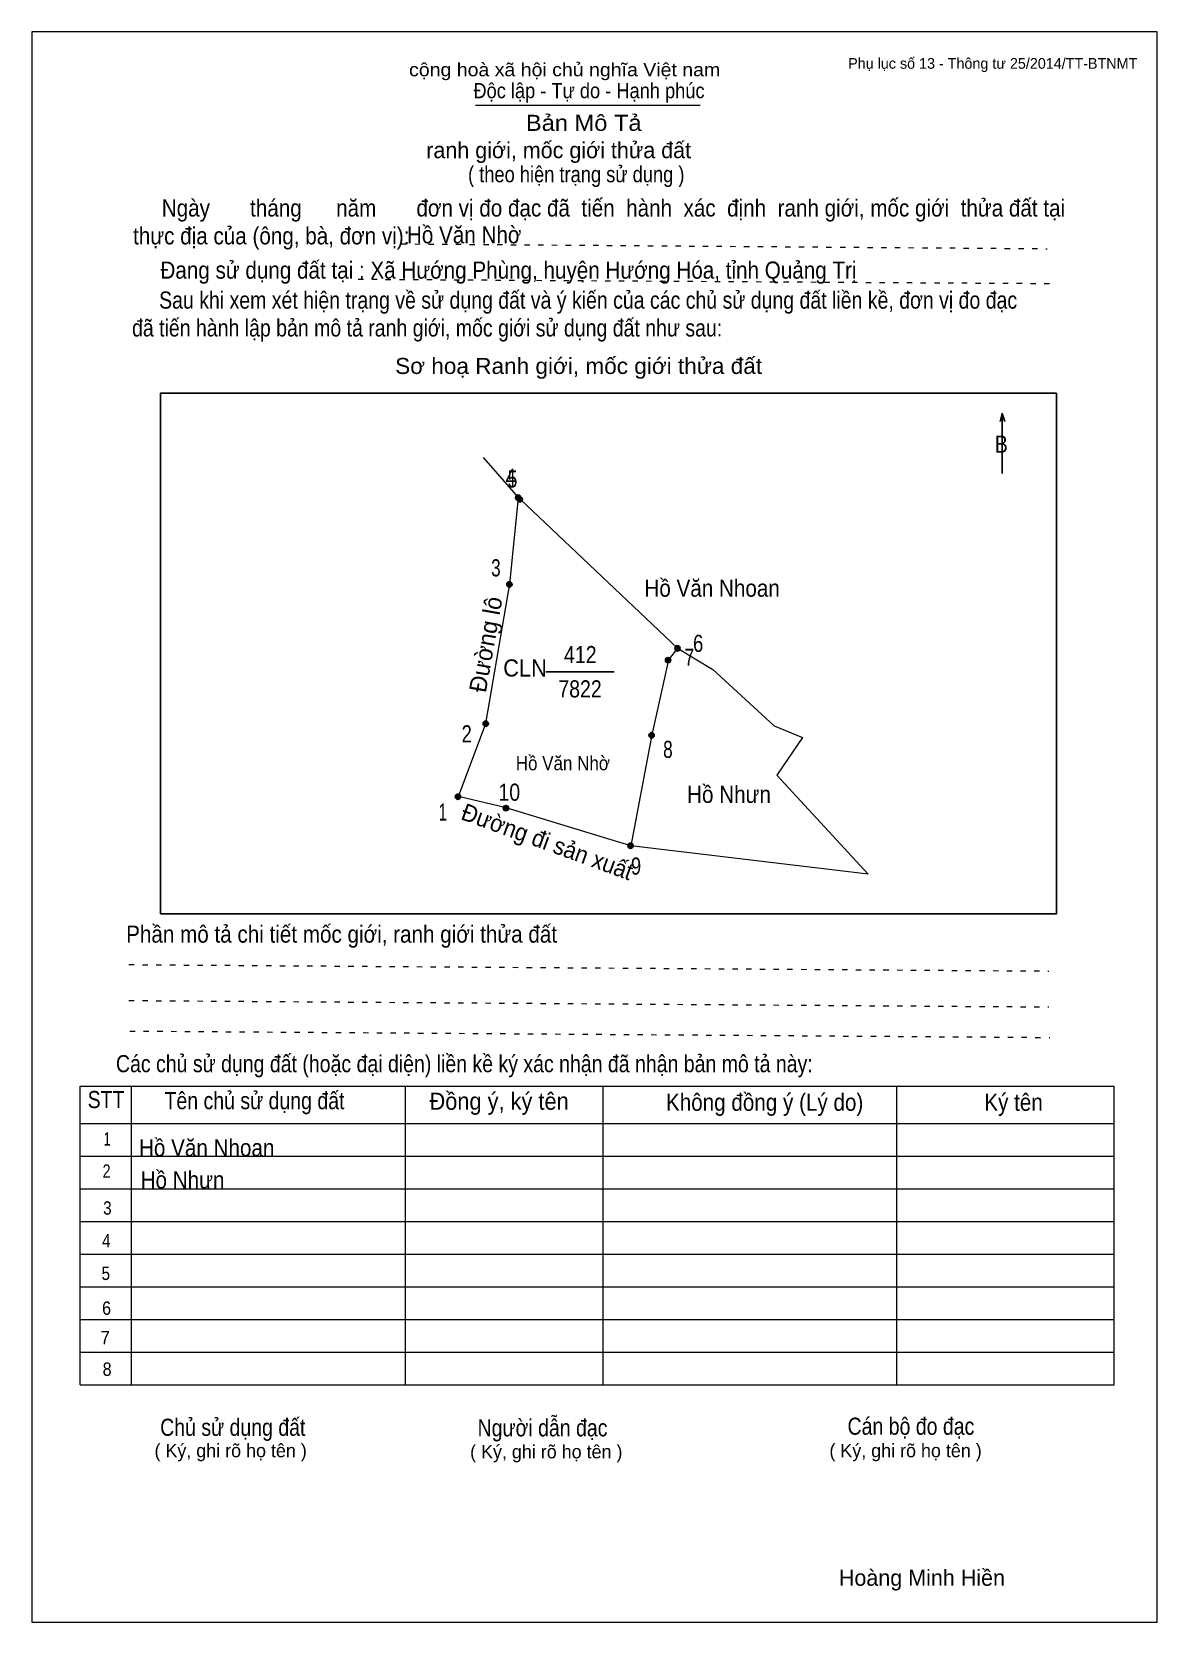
# Model space of a CAD drawing. Header units: centimetres. Extents: x 0 to 21, y 0 to 29.7.
import ezdxf
from ezdxf.enums import TextEntityAlignment as Align

# ---------------------------------------------------------------- set-up
doc = ezdxf.new("R2010")
doc.units = ezdxf.units.CM
doc.header["$LTSCALE"] = 0.13
doc.linetypes.add('DOTTED', pattern=[1.5, 0.3, -1.2])
for name, color, linetype, lineweight in [('1', 7, 'Continuous', 13), ('32', 7, 'Continuous', 25), ('33', 7, 'Continuous', 25), ('61', 7, 'Continuous', 13), ('62', 7, 'Continuous', 13)]:
    doc.layers.add(name, color=color, linetype=linetype, lineweight=lineweight)
for name, color, linetype in [('34', 7, 'Continuous'), ('45', 7, 'Continuous'), ('63', 7, 'Continuous')]:
    doc.layers.add(name, color=color, linetype=linetype)

msp = doc.modelspace()

# ---------------------------------------------------------------- hatches: boundary and pattern name
at = {"layer": '32'}
for points in [[(9.1257, 21.0002, 1), (9.0257, 21.0002, 1)], [(9.1542, 20.9682, 1), (9.0542, 20.9682, 1)], [(8.9616, 19.3815, 1), (8.8616, 19.3815, 1)], [(12.0987, 18.1852, 1), (11.9987, 18.1852, 1)], [(11.9232, 17.9658, 1), (11.8232, 17.9658, 1)], [(8.5203, 16.7796, 1), (8.4203, 16.7796, 1)], [(11.6161, 16.562, 1), (11.5161, 16.562, 1)], [(8.0013, 15.4149, 1), (7.9013, 15.4149, 1)], [(8.8963, 15.2021, 1), (8.7963, 15.2021, 1)], [(11.2213, 14.5002, 1), (11.1213, 14.5002, 1)]]:
    msp.add_hatch(color=256, dxfattribs=at).paths.add_polyline_path(points)

# ---------------------------------------------------------------- linework, layer by layer
at = {"layer": '1'}
msp.add_lwpolyline([(21, 0), (21, 29.7), (0, 29.7), (0, 0)], close=True, dxfattribs=at)
at = {"layer": '32'}
for centre in [(9.0757, 21.0002), (9.1042, 20.9682), (8.9116, 19.3815), (12.0487, 18.1852), (11.8732, 17.9658), (8.4703, 16.7796), (11.5661, 16.562), (7.9513, 15.4149), (8.8463, 15.2021), (11.1713, 14.5002)]:
    msp.add_circle(centre, 0.05, dxfattribs=at)
at = {"layer": '33'}
msp.add_line((9.59, 17.75), (10.87, 17.75), dxfattribs=at)
at = {"layer": '61'}
for p, q in [((8.42, 21.75), (9.08, 21)), ((15.61, 13.97), (11.18, 14.5))]:
    msp.add_line(p, q, dxfattribs=at)
for points in [[(11.18, 14.5), (8.85, 15.21), (7.96, 15.42), (8.47, 16.78), (8.92, 19.39), (9.08, 21)], [(12.05, 18.19), (9.11, 20.97), (9.08, 21)], [(12.05, 18.19), (11.88, 17.97), (11.57, 16.57), (11.18, 14.5)], [(12.05, 18.19), (12.71, 17.79), (13.85, 16.74), (14.38, 16.52), (13.9, 15.82), (15.61, 13.97)]]:
    msp.add_lwpolyline(points, dxfattribs=at)
at = {"layer": '62'}
for p, q in [((8.28, 28.33), (12.47, 28.33)), ((0.9, 10.01), (20.2, 10.01)), ((0.9, 4.43), (0.9, 10.01)), ((1.86, 4.43), (1.86, 10.01)), ((6.97, 4.43), (6.97, 9.99)), ((10.66, 4.43), (10.66, 9.99)), ((16.14, 4.43), (16.14, 10.01)), ((20.2, 4.43), (20.2, 10.01)), ((0.9, 9.31), (20.2, 9.31)), ((0.9, 8.7), (20.2, 8.7)), ((0.9, 8.09), (20.2, 8.09)), ((0.9, 7.48), (20.2, 7.48)), ((0.9, 6.87), (20.2, 6.87)), ((0.9, 6.26), (20.2, 6.26)), ((0.9, 5.65), (20.2, 5.65)), ((0.9, 5.04), (20.2, 5.04)), ((0.9, 4.43), (20.2, 4.43))]:
    msp.add_line(p, q, dxfattribs=at)
at = {"layer": '62', "linetype": 'DOTTED'}
for p, q in [((6.89, 25.74), (18.95, 25.65)), ((6.09, 25.08), (19.04, 25)), ((1.81, 12.28), (18.98, 12.16)), ((1.81, 11.61), (18.98, 11.49)), ((1.83, 11.04), (19, 10.92))]:
    msp.add_line(p, q, dxfattribs=at)
at = {"layer": '62', "lineweight": 25}
for p, q in [((18.11, 22.58), (18.11, 21.45)), ((18.11, 22.57), (18.07, 22.42)), ((18.11, 22.57), (18.16, 22.42))]:
    msp.add_line(p, q, dxfattribs=at)
msp.add_lwpolyline([(2.4, 13.23), (19.12, 13.23), (19.12, 22.95), (2.4, 22.95)], close=True, dxfattribs=at)

# ---------------------------------------------------------------- texts
at = {"layer": '32'}
for s, width, p in [('4', 0.8, (8.935, 21.22)), ('5', 0.75, (8.97, 21.19)), ('3', 0.75, (8.66, 19.53)), ('6', 0.8, (12.435, 18.12)), ('7', 0.75, (12.27, 17.86)), ('2', 0.8, (8.115, 16.43)), ('8', 0.75, (11.87, 16.14)), ('10', 0.85, (8.91, 15.34)), ('1', 0.65, (7.67, 14.97)), ('9', 0.8, (11.275, 13.96))]:
    msp.add_text(s, height=0.32, dxfattribs=dict(at, width=width)).set_placement(p, align=Align.CENTER)
at = {"layer": '33'}
for s, width, p in [('Hồ Văn Nhoan', 0.9, (12.695, 19.15)), ('412', 0.85, (10.235, 17.91)), ('7822', 0.85, (10.23, 17.27)), ('Hồ Nhưn', 0.9, (13.01, 15.3))]:
    msp.add_text(s, height=0.32, dxfattribs=dict(at, width=width)).set_placement(p, align=Align.CENTER)
msp.add_text('Đường lô', height=0.3199, rotation=80, dxfattribs=at).set_placement((8.6279, 18.2322), align=Align.CENTER)
at = {"layer": '33', "width": 0.95}
msp.add_text('CLN', height=0.32, dxfattribs=at).set_placement((9.61, 17.66), align=Align.RIGHT)
msp.add_text('Đường đi sản xuất', height=0.3197, rotation=340, dxfattribs=at).set_placement((9.5653, 14.4257), align=Align.CENTER)
at = {"layer": '34', "width": 0.9}
for s, p in [('Hồ Văn Nhờ', (7, 25.75)), ('Hồ Văn Nhoan', (2, 8.7)), ('Hồ Nhưn', (2.03, 8.1))]:
    msp.add_text(s, height=0.32, dxfattribs=at).set_placement(p)
at = {"layer": '45', "width": 0.9}
msp.add_text('Hồ Văn Nhờ', height=0.2632, dxfattribs=at).set_placement((9.91, 15.91), align=Align.CENTER)
at = {"layer": '62'}
for s, height, width, p in [('cộng hoà xã hội chủ nghĩa Việt nam', 0.2474, 1.1, (7.04, 28.87)), ('Độc lập - Tự do - Hạnh phúc', 0.2828, 0.9, (8.24, 28.46)), ('Bản Mô Tả', 0.3, 1.1, (9.22, 27.85)), ('( theo hiện trạng sử dụng )', 0.3, 0.85, (8.14, 26.89)), ('     Ngày       tháng      năm       đơn vị đo đạc đã  tiến  hành  xác  định  ranh giới, mốc giới  thửa đất tại ', 0.32, 0.9, (1.89, 26.25)), ('thực địa của (ông, bà, đơn vị): ', 0.32, 0.9, (1.89, 25.73)), ('Đang sử dụng đất tại : Xã Hướng Phùng, huyện Hướng Hóa, tỉnh Quảng Trị', 0.32, 0.9, (2.4, 25.09)), ('     Sau khi xem xét hiện trạng về sử dụng đất và ý kiến của các chủ sử dụng đất liền kề, đơn vị đo đạc ', 0.32, 0.85, (1.87, 24.53)), ('đã tiến hành lập bản mô tả ranh giới, mốc giới sử dụng đất như sau:', 0.32, 0.85, (1.87, 24.01)), ('Sơ hoạ Ranh giới, mốc giới thửa đất', 0.3, 1.05, (6.78, 23.31)), ('B', 0.32, 0.85, (17.97, 21.84)), ('Phần mô tả chi tiết mốc giới, ranh giới thửa đất ', 0.32, 0.9, (1.76, 12.69)), ('Các chủ sử dụng đất (hoặc đại diện) liền kề ký xác nhận đã nhận bản mô tả này:', 0.32, 0.85, (1.57, 10.27))]:
    msp.add_text(s, height=height, dxfattribs=dict(at, width=width)).set_placement(p)
msp.add_text('ranh giới, mốc giới thửa đất', height=0.3, dxfattribs=at).set_placement((7.36, 27.34))
for s, height, width, p in [('STT', 0.32, 0.85, (1.385, 9.6)), ('Tên chủ sử dụng đất', 0.32, 0.85, (4.155, 9.58)), ('Đồng ý, ký tên', 0.32, 0.95, (8.72, 9.57)), ('Không đồng ý (Lý do)', 0.32, 0.9, (13.675, 9.55)), ('Ký tên', 0.32, 0.9, (18.32, 9.55)), ('1', 0.25, 0.7, (1.405, 8.9)), ('2', 0.25, 0.8, (1.395, 8.3)), ('3', 0.25, 0.85, (1.41, 7.61)), ('4', 0.25, 0.85, (1.39, 7)), ('5', 0.25, 0.85, (1.38, 6.39)), ('6', 0.25, 0.9, (1.395, 5.74)), ('7', 0.25, 0.95, (1.37, 5.19)), ('8', 0.25, 0.9, (1.405, 4.6)), ('Người dẫn đạc', 0.32, 0.85, (9.53, 3.47)), ('Chủ sử dụng đất', 0.32, 0.85, (3.75, 3.48)), ('Cán bộ đo đạc', 0.32, 0.85, (16.405, 3.5))]:
    msp.add_text(s, height=height, dxfattribs=dict(at, width=width)).set_placement(p, align=Align.CENTER)
for p in [(3.71, 3.08), (9.6, 3.06), (16.305, 3.08)]:
    msp.add_text('( Ký, ghi rõ họ tên )', height=0.25, dxfattribs=at).set_placement(p, align=Align.CENTER)
at = {"layer": '63'}
msp.add_text('Phụ lục số 13 - Thông tư 25/2014/TT-BTNMT', height=0.2, dxfattribs=at).set_placement((20.63, 29.01), align=Align.RIGHT)
msp.add_text('Hoàng Minh Hiền', height=0.3, dxfattribs=at).set_placement((16.61, 0.68), align=Align.CENTER)

doc.saveas('drawing.dxf')
